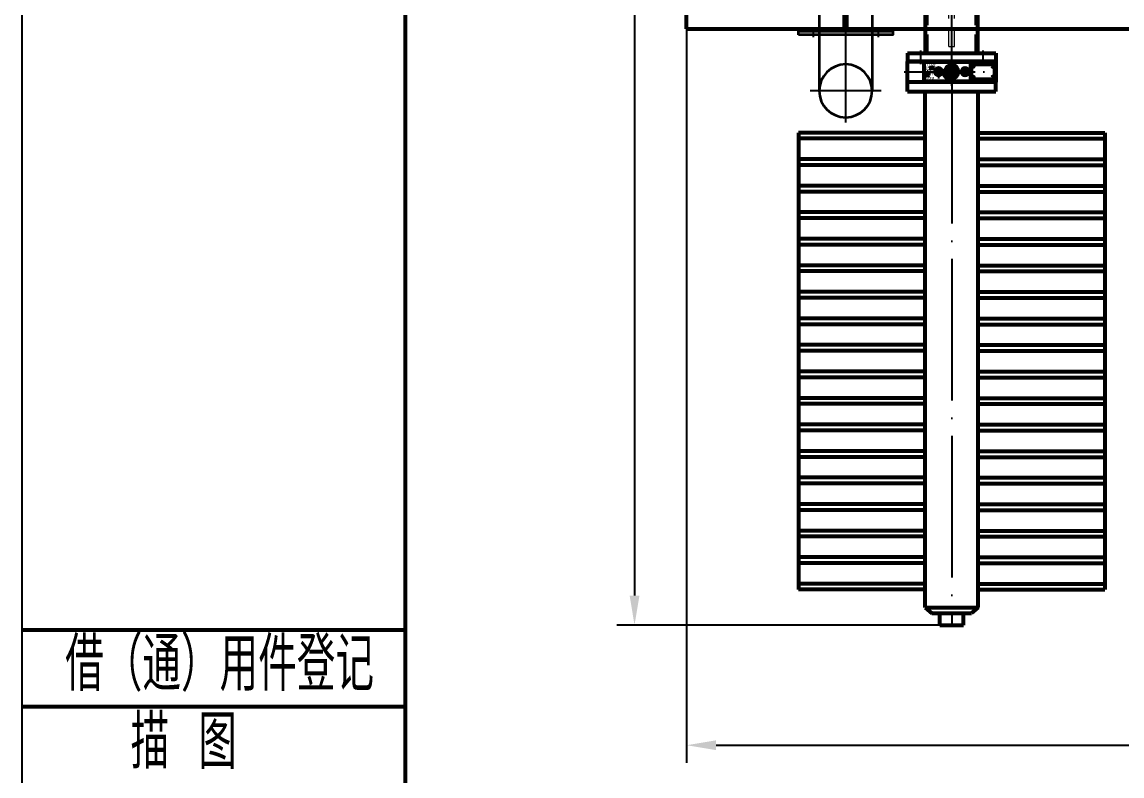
# Model space of a CAD drawing. Header units: inches. Extents: x 0 to 15444, y 0 to 10920.
# Drawn here: x 0 to 1867, y 2040 to 3319 of the extents above; entities that cross this region are included whole.
import ezdxf

# ---------------------------------------------------------------- set-up
doc = ezdxf.new("R2010")
doc.units = ezdxf.units.IN
doc.header["$LTSCALE"] = 5
doc.header["$MEASUREMENT"] = 0
for name, pattern in [('ACAD_ISO04W100', [30, 24, -3, 0, -3]), ('HIDDEN', [9.525, 6.35, -3.175]), ('PHANTOM2', [31.75, 15.875, -3.175, 3.175, -3.175, 3.175, -3.175])]:
    doc.linetypes.add(name, pattern=pattern)
doc.layers.get('0').update_dxf_attribs({"color": 1, "linetype": 'ACAD_ISO04W100'})
doc.layers.get('Defpoints').update_dxf_attribs({"lineweight": 20})
for name, color, linetype, lineweight in [('1', 4, 'Continuous', 53), ('2', 3, 'Continuous', 20), ('3', 6, 'HIDDEN', 20), ('标注、文本', 3, 'Continuous', 25), ('粗实线', 4, 'Continuous', 53)]:
    doc.layers.add(name, color=color, linetype=linetype, lineweight=lineweight)
doc.styles.get("Standard").update_dxf_attribs({"font": 'gbenor.shx', "bigfont": 'gbcbig.shx'})
doc.dimstyles.new('1$0', dxfattribs={"dimscale": 20, "dimtxt": 3.5, "dimasz": 2.5, "dimexe": 1.5, "dimexo": 0, "dimgap": 0.5, "dimtad": 1, "dimtoh": 1, "dimtxsty": 'Standard', "dimcen": 2.5, "dimclrd": 3, "dimclre": 3, "dimclrt": 3, "dimadec": 1, "dimazin": 0, "dimtfac": 1, "dimtmove": 0, "dimatfit": 2, "dimfxl": 0, "dimarcsym": 0})

# ---------------------------------------------------------------- blocks, each defined once
blk = doc.blocks.new('124214')
at = {"ltscale": 2}
for p, q in [((694.4, 5737.5), (694.4, 5517)), ((319.4, 5687.4), (319.4, 5567.2)), ((423.4, 5682.3), (410.7, 5682.3)), ((636.8, 5660.5), (604.7, 5679)), ((751.9, 5660.5), (784, 5679)), ((778, 5675.6), (756.4, 5663.1)), ((266, 5627.3), (804.2, 5627.3)), ((636.9, 5594), (604.7, 5575.5)), ((751.9, 5594.1), (784.1, 5575.5)), ((423.4, 5572.3), (410.7, 5572.3))]:
    blk.add_line(p, q, dxfattribs=at)
at = {"linetype": 'PHANTOM2', "lineweight": 25, "ltscale": 4}
for p, q in [((610.7, 5675.5), (632.4, 5663)), ((778, 5579), (756.4, 5591.5))]:
    blk.add_line(p, q, dxfattribs=at)
at = {"lineweight": 35}
blk.add_line((610.8, 5579), (632.4, 5591.4), dxfattribs=at)
at = {"layer": '1', "lineweight": 35}
for p, q in [((670.7, 5712.2), (673.7, 5720.4)), ((685.4, 5721.2), (685.4, 5711.9)), ((703.4, 5721.2), (703.4, 5711.9)), ((718.1, 5712.2), (715.1, 5720.4)), ((617.5, 5682), (625.6, 5677.4)), ((632.7, 5690.2), (624, 5691.8)), ((756.1, 5690.3), (764.7, 5691.8)), ((771.2, 5682), (763.2, 5677.4)), ((539.4, 5672.3), (319.4, 5672.3)), ((605.1, 5672.3), (564.4, 5672.3)), ((608.6, 5666.4), (616.6, 5661.8)), ((780.2, 5666.4), (772.2, 5661.8)), ((609, 5649.2), (603.3, 5655.9)), ((779.8, 5649.2), (785.4, 5655.9)), ((420.4, 5630.3), (564.2, 5630.3)), ((420.4, 5624.3), (564.2, 5624.3)), ((609, 5605.3), (603.4, 5598.6)), ((779.8, 5605.3), (785.4, 5598.6)), ((539.4, 5582.3), (319.4, 5582.3)), ((605.1, 5582.3), (564.4, 5582.3)), ((608.6, 5588.1), (616.6, 5592.7)), ((780.2, 5588.1), (772.2, 5592.7)), ((617.6, 5572.5), (625.6, 5577.1)), ((632.7, 5564.3), (624.1, 5562.7)), ((756.1, 5564.3), (764.7, 5562.8)), ((771.2, 5572.5), (763.2, 5577.2)), ((670.7, 5542.3), (673.7, 5534.1)), ((685.4, 5533.3), (685.4, 5542.6)), ((703.4, 5533.3), (703.4, 5542.6)), ((718.1, 5542.3), (715.1, 5534.1))]:
    blk.add_line(p, q, dxfattribs=at)
for points in [[(420.4, 5672.3), (420.4, 5707.3), (414.4, 5707.3), (414.4, 5672.3)], [(414.4, 5672.3), (414.4, 5582.3)], [(420.4, 5582.3), (420.4, 5672.3)], [(414.4, 5547.3), (420.4, 5547.3), (420.4, 5582.3)], [(414.4, 5582.3), (414.4, 5547.3)]]:
    blk.add_lwpolyline(points, dxfattribs=at)
for points in [[(549.4, 5712.3), (549.4, 5542.3), (539.4, 5542.3), (539.4, 5712.3)], [(564.4, 5712.3), (564.4, 5542.3), (554.4, 5542.3), (554.4, 5712.3)]]:
    blk.add_lwpolyline(points, close=True, dxfattribs=at)
for centre, radius in [((694.4, 5627.3), 100), ((319.4, 5627.3), 45)]:
    blk.add_circle(centre, radius, dxfattribs=at)
for centre, radius, start, end in [((678.4, 5718.7), 5, 97.3548, 160), ((694.4, 5594.7), 130, 95.4189, 97.3548), ((682.4, 5721.2), 3, 360, 95.4189), ((694.4, 5712.2), 9, 177.8052, 2.1948), ((706.4, 5721.2), 3, 84.5811, 180), ((694.4, 5594.7), 130, 82.6452, 84.5811), ((710.4, 5718.7), 5, 20, 82.6452), ((694.4, 5627.3), 86.2, 108.0008, 132.1425), ((666, 5713.9), 5, 283.4019, 340), ((722.8, 5713.9), 5, 200, 256.5981), ((694.4, 5627.3), 86.2, 48.0008, 72.1425), ((619, 5684.6), 3, 144.5811, 240), ((620.8, 5669.7), 9, 237.8052, 62.1948), ((722.5, 5611), 130, 142.6452, 144.5811), ((623.2, 5686.8), 5, 80, 142.6452), ((633.5, 5695.2), 5, 260, 316.5981), ((755.2, 5695.2), 5, 223.4019, 280), ((768, 5669.8), 9, 117.8052, 302.1948), ((765.6, 5686.9), 5, 37.3548, 100), ((666.2, 5611), 130, 35.4189, 37.3548), ((769.7, 5684.6), 3, 300, 35.4189), ((607.2, 5659.1), 5, 157.3548, 220), ((722.5, 5611), 130, 155.4189, 157.3548), ((607.1, 5663.8), 3, 60, 155.4189), ((781.7, 5663.8), 3, 24.5811, 120), ((666.2, 5611), 130, 22.6452, 24.5811), ((781.6, 5659.1), 5, 320, 22.6452), ((694.4, 5627.3), 86.2, 168.0008, 192.1425), ((605.1, 5646), 5, 343.4019, 40), ((783.6, 5646), 5, 140, 196.5981), ((694.4, 5627.3), 86.2, 348.0008, 12.1425), ((605.2, 5608.5), 5, 320, 16.5981), ((783.6, 5608.5), 5, 163.4019, 220), ((607.2, 5595.4), 5, 140, 202.6452), ((722.6, 5643.5), 130, 202.6452, 204.5811), ((607.1, 5590.7), 3, 204.5811, 300), ((620.8, 5584.8), 9, 297.8052, 122.1948), ((768, 5584.8), 9, 57.8052, 242.1948), ((781.7, 5590.7), 3, 240, 335.4189), ((666.2, 5643.5), 130, 335.4189, 337.3548), ((781.6, 5595.4), 5, 337.3548, 40), ((619.1, 5569.9), 3, 120, 215.4189), ((722.6, 5643.5), 130, 215.4189, 217.3548), ((623.2, 5567.7), 5, 217.3548, 280), ((633.6, 5559.3), 5, 43.4019, 100), ((694.4, 5627.3), 86.2, 228.0008, 252.1425), ((694.4, 5627.3), 86.2, 288.0008, 312.1425), ((755.2, 5559.4), 5, 80, 136.5981), ((765.6, 5567.7), 5, 260, 322.6452), ((666.2, 5643.5), 130, 322.6452, 324.5811), ((769.7, 5569.9), 3, 324.5811, 60), ((666, 5540.6), 5, 20, 76.5981), ((694.4, 5542.3), 9, 357.8052, 182.1948), ((722.8, 5540.6), 5, 103.4019, 160), ((678.4, 5535.8), 5, 200, 262.6452), ((694.4, 5659.8), 130, 262.6452, 264.5811), ((682.4, 5533.3), 3, 264.5811, 360), ((706.4, 5533.3), 3, 180, 275.4189), ((694.4, 5659.8), 130, 275.4189, 277.3548), ((710.4, 5535.8), 5, 277.3548, 340)]:
    blk.add_arc(centre, radius, start, end, dxfattribs=at)
blk = doc.blocks.new('FRAME')
at = {"layer": '标注、文本'}
blk.add_line((0, 420), (0, 0), dxfattribs=at)
at = {"layer": '粗实线'}
for p, q in [((25, 410), (25, 10)), ((0, 88), (25, 88)), ((0, 83), (25, 83))]:
    blk.add_line(p, q, dxfattribs=at)
at = {"layer": '标注、文本'}
for s, p in [('借（通）用件登记', (2.817, 84.014)), ('描 图', (7.091, 78.933))]:
    blk.add_text(s, height=3.5, dxfattribs=at).set_placement(p)
blk = doc.blocks.new('*D178')
at = {"layer": '2', "color": 3, "lineweight": -2, "transparency": 16777216}
for p, q in [((1557.8, 5618.2), (1009.5, 5618.2)), ((1039.5, 5568.2), (1039.5, 2346.2)), ((1557.8, 2296.2), (1009.5, 2296.2))]:
    blk.add_line(p, q, dxfattribs=at)
at = {"layer": '2', "color": 3, "transparency": 16777216}
for points in [[(1031.2, 5568.2), (1047.9, 5568.2), (1039.5, 5618.2)], [(1031.2, 2346.2), (1047.9, 2346.2), (1039.5, 2296.2)]]:
    blk.add_solid(points, dxfattribs=at)
at = {"layer": 'Defpoints', "color": 0, "transparency": 16777216}
for p in [(1557.8, 5618.2), (1039.5, 2296.2), (1557.8, 2296.2)]:
    blk.add_point(p, dxfattribs=at)
at = {"layer": '2', "color": 3, "transparency": 16777216, "insert": (994.5, 3957.2), "char_height": 70, "attachment_point": 5, "rotation": 90}
blk.add_mtext('3322', dxfattribs=at)
blk = doc.blocks.new('*D179')
at = {"layer": '2', "color": 3, "lineweight": -2, "transparency": 16777216}
for p, q in [((1127.8, 3307.2), (1127.8, 2062.3)), ((4597.8, 3151.2), (4597.8, 2062.3)), ((1177.8, 2092.3), (4547.8, 2092.3))]:
    blk.add_line(p, q, dxfattribs=at)
at = {"layer": '2', "color": 3, "transparency": 16777216}
for points in [[(1177.8, 2100.6), (1177.8, 2084), (1127.8, 2092.3)], [(4547.8, 2100.6), (4547.8, 2084), (4597.8, 2092.3)]]:
    blk.add_solid(points, dxfattribs=at)
at = {"layer": 'Defpoints', "color": 0, "transparency": 16777216}
for p in [(1127.8, 3307.2), (4597.8, 3151.2, 0), (4597.8, 2092.3)]:
    blk.add_point(p, dxfattribs=at)
at = {"layer": '2', "color": 3, "transparency": 16777216, "insert": (2862.8, 2137.3), "char_height": 70, "attachment_point": 5}
blk.add_mtext('3470', dxfattribs=at)
blk = doc.blocks.new('管接头')
at = {"ltscale": 10}
for p, q in [((3624, 5802.7), (3624, 5825.9)), ((3730, 5802.7), (3730, 5825.9))]:
    blk.add_line(p, q, dxfattribs=at)
blk.add_line((3677, 5830.6), (3677, 5619.5))
at = {"layer": '1'}
for p, q in [((3752, 5821.3), (3602, 5821.3)), ((3602, 5807.3), (3602, 5821.3)), ((3602, 5807.3), (3752, 5807.3)), ((3632.5, 5807.3), (3632.5, 5621.3)), ((3721.5, 5807.3), (3721.5, 5621.3)), ((3752, 5807.3), (3752, 5821.3)), ((3721.5, 5621.3), (3632.5, 5621.3))]:
    blk.add_line(p, q, dxfattribs=at)
at = {"layer": '3'}
for p, q in [((3637, 5807.3), (3637, 5621.3)), ((3717, 5807.3), (3717, 5621.3)), ((3672, 5796.3), (3682, 5796.3)), ((3672, 5796.3), (3672, 5626.3)), ((3682, 5796.3), (3682, 5626.3)), ((3682, 5626.3), (3672, 5626.3))]:
    blk.add_line(p, q, dxfattribs=at)
blk = doc.blocks.new('124124124124')
for p, q in [((2822.8, 6236.5), (2822.8, 6256.3)), ((2845.3, 6268.6), (2845.3, 6220.6)), ((2879, 6254.1), (2883.3, 6254.1)), ((2881.3, 6256.2), (2881.3, 6252.1)), ((2917.5, 6254.1), (2913.1, 6254.1)), ((2915.3, 6256.1), (2915.3, 6252)), ((2764.8, 6244.6), (2922.8, 6244.6)), ((2867.8, 6236.5), (2867.8, 6253.2)), ((2879, 6235.1), (2883.4, 6235.1)), ((2881.3, 6232.9), (2881.3, 6237.3)), ((2917.5, 6235.1), (2913, 6235.1)), ((2915.3, 6233.1), (2915.3, 6237.2))]:
    blk.add_line(p, q)
at = {"layer": '1'}
for p, q in [((2770.3, 6262.1), (2770.3, 6227.1)), ((2869.6, 6262.1), (2770.3, 6262.1)), ((2797.8, 6260.6), (2877.8, 6260.6)), ((2797.8, 6228.6), (2797.8, 6260.6)), ((2847.5, 6258), (2847.5, 6256)), ((2847.5, 6258), (2847.5, 6256)), ((2920.3, 6262.1), (2869.6, 6262.1)), ((2877.8, 6260.6), (2877.8, 6228.6)), ((2878.3, 6257.1), (2918.3, 6257.1)), ((2878.3, 6232.1), (2878.3, 6257.1)), ((2918.3, 6257.1), (2918.3, 6232.1)), ((2920.3, 6227.1), (2920.3, 6262.1)), ((2804.4, 6253.6), (2802.9, 6250.1)), ((2803.6, 6250.1), (2802.9, 6250.1)), ((2803.6, 6244.6), (2803.6, 6250.1)), ((2803.6, 6244.6), (2805.1, 6244.6)), ((2804.4, 6253.6), (2805.9, 6250.1)), ((2805.1, 6244.6), (2805.1, 6250.1)), ((2805.1, 6250.1), (2805.9, 6250.1)), ((2807.1, 6238.7), (2810.6, 6240.2)), ((2807.1, 6238.7), (2810.6, 6237.2)), ((2810.6, 6239.4), (2810.6, 6240.2)), ((2816.1, 6239.4), (2810.6, 6239.4)), ((2816.1, 6237.9), (2810.6, 6237.9)), ((2810.6, 6237.9), (2810.6, 6237.2)), ((2816.1, 6237.9), (2816.1, 6239.4)), ((2819.8, 6243.6), (2819.8, 6245.6)), ((2819.8, 6245.6), (2821.8, 6245.6)), ((2821.8, 6243.6), (2819.8, 6243.6)), ((2821.8, 6245.6), (2821.8, 6247.6)), ((2821.8, 6247.6), (2823.8, 6247.6)), ((2821.8, 6241.6), (2821.8, 6243.6)), ((2823.8, 6241.6), (2821.8, 6241.6)), ((2823.8, 6247.6), (2823.8, 6245.6)), ((2823.8, 6245.6), (2825.8, 6245.6)), ((2825.8, 6243.6), (2823.8, 6243.6)), ((2823.8, 6243.6), (2823.8, 6241.6)), ((2825.8, 6245.6), (2825.8, 6243.6)), ((2831.8, 6242.6), (2833.9, 6242.6)), ((2833.2, 6248.1), (2854.3, 6248.1)), ((2854.3, 6241.1), (2833.2, 6241.1)), ((2836.3, 6237.4), (2836.3, 6251.8)), ((2838.1, 6253.6), (2852.4, 6253.6)), ((2852.4, 6235.6), (2838.1, 6235.6)), ((2854.3, 6251.8), (2854.3, 6237.4)), ((2864.8, 6243.6), (2864.8, 6245.6)), ((2864.8, 6245.6), (2866.8, 6245.6)), ((2866.8, 6243.6), (2864.8, 6243.6)), ((2866.8, 6245.6), (2866.8, 6247.6)), ((2866.8, 6247.6), (2868.8, 6247.6)), ((2866.8, 6241.6), (2866.8, 6243.6)), ((2868.8, 6241.6), (2866.8, 6241.6)), ((2868.8, 6247.6), (2868.8, 6245.6)), ((2868.8, 6245.6), (2870.8, 6245.6)), ((2870.8, 6243.6), (2868.8, 6243.6)), ((2868.8, 6243.6), (2868.8, 6241.6)), ((2870.8, 6245.6), (2870.8, 6243.6)), ((2770.3, 6227.1), (2869.6, 6227.1)), ((2877.8, 6228.6), (2797.8, 6228.6)), ((2869.6, 6227.1), (2920.3, 6227.1)), ((2918.3, 6232.1), (2878.3, 6232.1))]:
    blk.add_line(p, q, dxfattribs=at)
for centre, radius in [((2845.3, 6244.6), 11.5), ((2881.3, 6254.1), 1.5), ((2915.3, 6254.1), 1.5), ((2822.8, 6244.6), 6), ((2867.8, 6244.6), 6), ((2881.3, 6235.1), 1.5), ((2915.3, 6235.1), 1.5)]:
    blk.add_circle(centre, radius, dxfattribs=at)
for centre, radius, start, end in [((2845.3, 6244.6), 13.6, 80.6907, 188.4565), ((2839.3, 6244.6), 7, 150, 210)]:
    blk.add_arc(centre, radius, start, end, dxfattribs=at)
at = {"layer": '1', "char_height": 5}
for s, insert, width, attachment_point in [('{\\fSimSun|b0|i0|c134|p2;OPEN}', (2799.9, 6258.8), 11.306, 1), ('{\\fSimSun|b0|i0|c134|p2;CLOSE}', (2799.5, 6235.4), 12.947, 1), ('{\\fSimSun|b0|i0|c134|p2;关}', (2803, 6239.3), 4.209, 5), ('{\\fSimSun|b0|i0|c134|p2;开}', (2810.6, 6247.8), 9.111, 5)]:
    blk.add_mtext(s, dxfattribs=dict(at, insert=insert, width=width, attachment_point=attachment_point))
blk = doc.blocks.new('14124')
at = {"ltscale": 2}
blk.add_line((2140.8, 4721.7), (2140.8, 5645.2), dxfattribs=at)
at = {"layer": '1', "ltscale": 8}
for p, q in [((2120.8, 5642.7), (2160.8, 5642.7)), ((2120.8, 5642.7), (2120.8, 5622.7)), ((2160.8, 5642.7), (2160.8, 5622.7)), ((2095.8, 5612.7), (2106.9, 5622.7)), ((2106.9, 5622.7), (2174.7, 5622.7)), ((2185.8, 5612.7), (2174.7, 5622.7)), ((2095.8, 5612.7), (2185.8, 5612.7)), ((2095.8, 5612.7), (2095.8, 4737.7)), ((2185.8, 5612.7), (2185.8, 4737.7)), ((1880.8, 4807.7), (1880.8, 5582.7)), ((2095.8, 5582.7), (1880.8, 5582.7)), ((2185.8, 5582.7), (2400.8, 5582.7)), ((2400.8, 4807.7), (2400.8, 5582.7)), ((2095.8, 5572.7), (1880.8, 5572.7)), ((2185.8, 5572.7), (2400.8, 5572.7)), ((2095.8, 5537.7), (1880.8, 5537.7)), ((2095.8, 5527.7), (1880.8, 5527.7)), ((2185.8, 5537.7), (2400.8, 5537.7)), ((2185.8, 5527.7), (2400.8, 5527.7)), ((2095.8, 5492.7), (1880.8, 5492.7)), ((2185.8, 5492.7), (2400.8, 5492.7)), ((2095.8, 5482.7), (1880.8, 5482.7)), ((2185.8, 5482.7), (2400.8, 5482.7)), ((2095.8, 5447.7), (1880.8, 5447.7)), ((2095.8, 5437.7), (1880.8, 5437.7)), ((2185.8, 5447.7), (2400.8, 5447.7)), ((2185.8, 5437.7), (2400.8, 5437.7)), ((2095.8, 5402.7), (1880.8, 5402.7)), ((2185.8, 5402.7), (2400.8, 5402.7)), ((2095.8, 5392.7), (1880.8, 5392.7)), ((2185.8, 5392.7), (2400.8, 5392.7)), ((2095.8, 5357.7), (1880.8, 5357.7)), ((2095.8, 5347.7), (1880.8, 5347.7)), ((2185.8, 5357.7), (2400.8, 5357.7)), ((2185.8, 5347.7), (2400.8, 5347.7)), ((2095.8, 5312.7), (1880.8, 5312.7)), ((2095.8, 5302.7), (1880.8, 5302.7)), ((2185.8, 5312.7), (2400.8, 5312.7)), ((2185.8, 5302.7), (2400.8, 5302.7)), ((2095.8, 5267.7), (1880.8, 5267.7)), ((2185.8, 5267.7), (2400.8, 5267.7)), ((2095.8, 5257.7), (1880.8, 5257.7)), ((2185.8, 5257.7), (2400.8, 5257.7)), ((2095.8, 5222.7), (1880.8, 5222.7)), ((2095.8, 5212.7), (1880.8, 5212.7)), ((2185.8, 5222.7), (2400.8, 5222.7)), ((2185.8, 5212.7), (2400.8, 5212.7)), ((2095.8, 5177.7), (1880.8, 5177.7)), ((2185.8, 5177.7), (2400.8, 5177.7)), ((2095.8, 5167.7), (1880.8, 5167.7)), ((2185.8, 5167.7), (2400.8, 5167.7)), ((2095.8, 5132.7), (1880.8, 5132.7)), ((2095.8, 5122.7), (1880.8, 5122.7)), ((2185.8, 5132.7), (2400.8, 5132.7)), ((2185.8, 5122.7), (2400.8, 5122.7)), ((2095.8, 5087.7), (1880.8, 5087.7)), ((2185.8, 5087.7), (2400.8, 5087.7)), ((2095.8, 5077.7), (1880.8, 5077.7)), ((2185.8, 5077.7), (2400.8, 5077.7)), ((2095.8, 5042.7), (1880.8, 5042.7)), ((2185.8, 5042.7), (2400.8, 5042.7)), ((2095.8, 5032.7), (1880.8, 5032.7)), ((2185.8, 5032.7), (2400.8, 5032.7)), ((2095.8, 4997.7), (1880.8, 4997.7)), ((2095.8, 4987.7), (1880.8, 4987.7)), ((2185.8, 4997.7), (2400.8, 4997.7)), ((2185.8, 4987.7), (2400.8, 4987.7)), ((2095.8, 4952.7), (1880.8, 4952.7)), ((2185.8, 4952.7), (2400.8, 4952.7)), ((2095.8, 4942.7), (1880.8, 4942.7)), ((2185.8, 4942.7), (2400.8, 4942.7)), ((2095.8, 4907.7), (1880.8, 4907.7)), ((2095.8, 4897.7), (1880.8, 4897.7)), ((2185.8, 4907.7), (2400.8, 4907.7)), ((2185.8, 4897.7), (2400.8, 4897.7)), ((2095.8, 4862.7), (1880.8, 4862.7)), ((2185.8, 4862.7), (2400.8, 4862.7)), ((2095.8, 4852.7), (1880.8, 4852.7)), ((2185.8, 4852.7), (2400.8, 4852.7)), ((2095.8, 4817.7), (1880.8, 4817.7)), ((2185.8, 4817.7), (2400.8, 4817.7)), ((2095.8, 4807.7), (1880.8, 4807.7)), ((2185.8, 4807.7), (2400.8, 4807.7)), ((2065.8, 4737.7), (2215.8, 4737.7)), ((2065.8, 4737.7), (2065.8, 4721.7)), ((2215.8, 4737.7), (2215.8, 4721.7)), ((2215.8, 4721.7), (2065.8, 4721.7))]:
    blk.add_line(p, q, dxfattribs=at)
blk.add_blockref('124124124124', (-704.4, -1540.4))

msp = doc.modelspace()

# ---------------------------------------------------------------- linework, layer by layer
at = {"layer": '1'}
for q in [(1127.793, 4607.185), (3767.793, 3307.185)]:
    msp.add_line((1127.793, 3307.185), q, dxfattribs=at)

# ---------------------------------------------------------------- block references
at = {"xscale": 26, "yscale": 26, "zscale": 26}
msp.add_blockref('FRAME', (0, 0), dxfattribs=at)
at = {"xscale": -1}
for name, p, rotation in [('124214', (-4229.467, 2882.794), 270), ('管接头', (-2099.209, 9073.5), 180), ('14124', (-563.037, 7938.854), 180)]:
    msp.add_blockref(name, p, dxfattribs=dict(at, rotation=rotation))

# ---------------------------------------------------------------- dimensions: what is measured, and where the dimension line sits
at = {"layer": '2'}
dim = msp.add_linear_dim(base=(1039.529, 2296.185), p1=(1557.802, 5618.185), p2=(1557.802, 2296.185), angle=90, dimstyle='1$0', dxfattribs=at)
dim.commit()
dim.dimension.update_dxf_attribs({"geometry": '*D178', "text_midpoint": (994.529, 3957.185)})
dim = msp.add_linear_dim(base=(4597.79, 2092.303), p1=(1127.793, 3307.185), p2=(4597.79, 3151.185, 0), dimstyle='1$0', dxfattribs=at)
dim.commit()
dim.dimension.update_dxf_attribs({"geometry": '*D179', "text_midpoint": (2862.791, 2137.303)})

doc.saveas('drawing.dxf')
